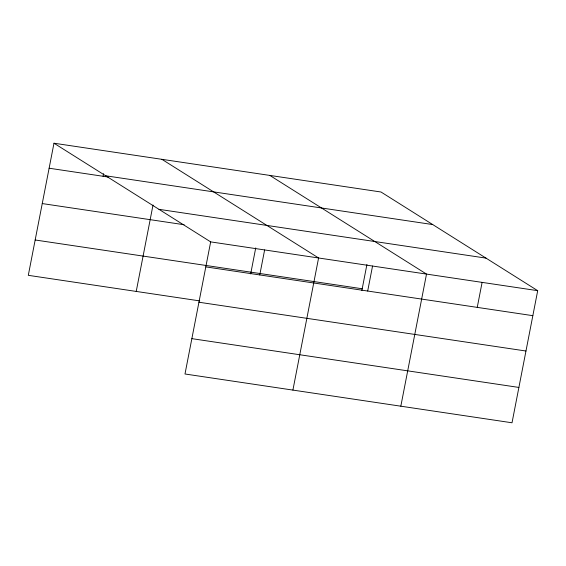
<?xml version="1.0" encoding="UTF-8"?>
<svg xmlns="http://www.w3.org/2000/svg" width="566" height="566" viewBox="0 0 566 566"><rect width="100%" height="100%" fill="white"/><g stroke="black" fill="none" stroke-linecap="round" stroke-linejoin="round"><path stroke-width="0.85" d="M53.982 143.219L210.665 241.887L184.99 373.992L512.018 422.781L537.7 290.676L381.01 192.008L53.982 143.219L28.3 275.324L199.756 300.907M103.083 176.274L103.585 173.684M136.222 291.426L153.018 205.012M250.674 273.909L255.733 247.901M259.766 274.935L264.626 249.939M292.905 390.094L318.587 257.983L161.897 159.322M361.872 290.492L366.924 264.492M367.688 291.037L372.548 266.034M400.827 406.19L426.509 274.085L269.819 175.418M477.244 307.38L482.105 282.377M105.686 175.778L432.721 224.568M49.122 168.222L108.304 177.052M158.961 209.328L485.996 258.11M42.252 203.569L184.113 224.73M210.665 241.887L537.7 290.676M35.17 239.984L362.205 288.766M205.805 266.89L532.839 315.672M198.935 302.23L525.97 351.019M191.86 338.645L518.895 387.434"/></g></svg>
